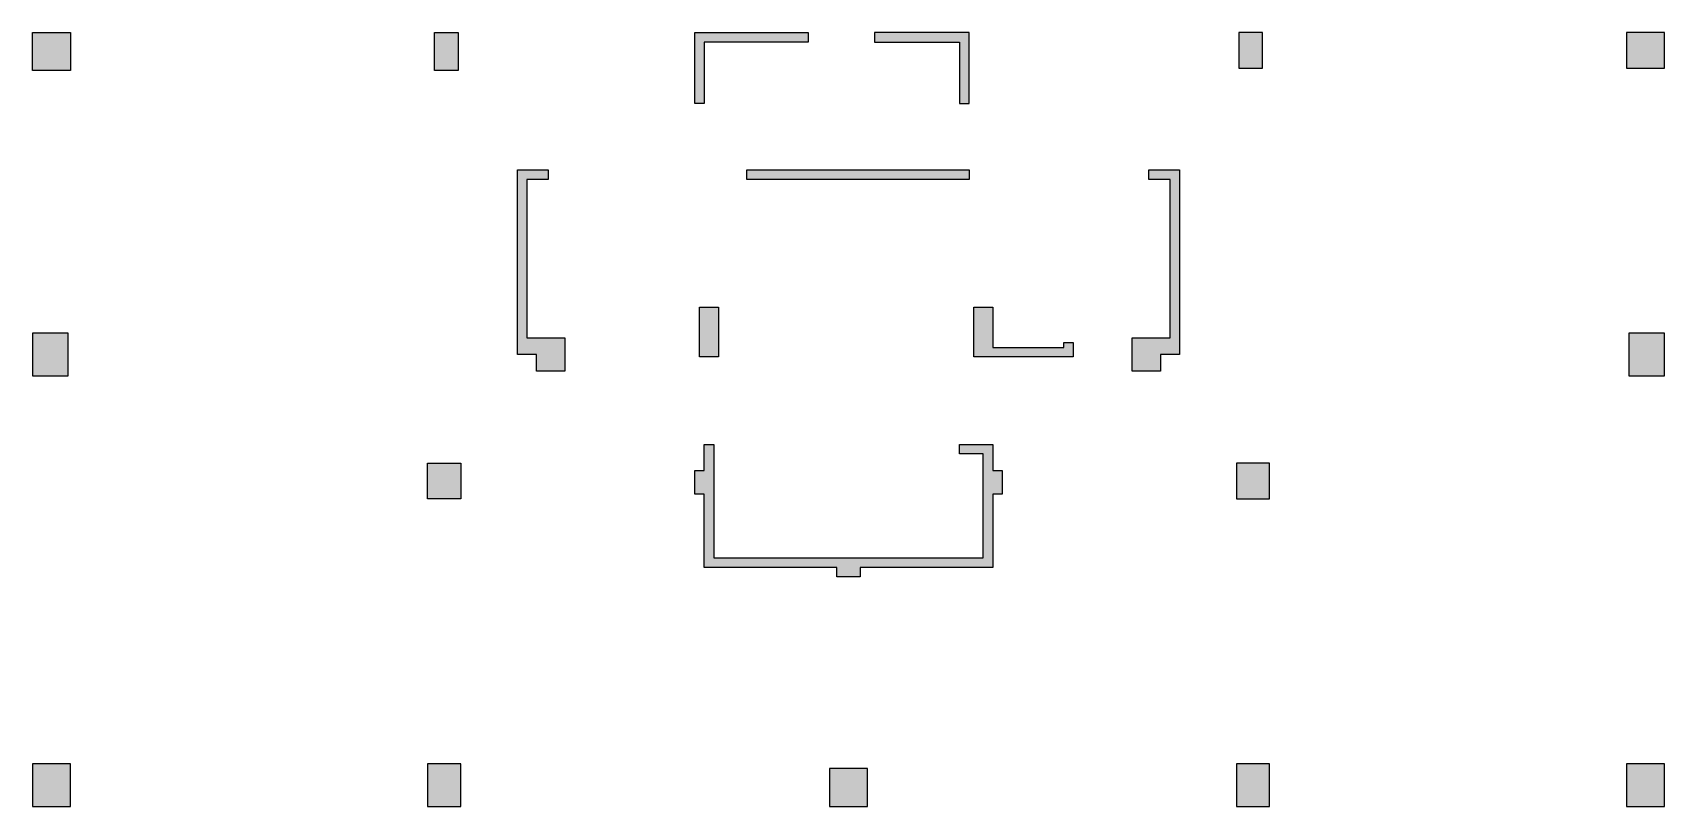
# Model space of a CAD drawing. Header units: millimetres. Extents: x 148770 to 183270, y 130631 to 146981.
import ezdxf

# ---------------------------------------------------------------- set-up
doc = ezdxf.new("R2010")
doc.units = ezdxf.units.MM
doc.header["$LTSCALE"] = 1000
doc.layers.add('S-COLU-HATCH', color=30, linetype='Continuous')
doc.layers.add('S-COLU-LINE1', color=6, linetype='Continuous')

msp = doc.modelspace()

# ---------------------------------------------------------------- hatches: boundary and pattern name
at = {"layer": 'S-COLU-HATCH'}
h = msp.add_hatch(color=0, dxfattribs=at)
h.dxf.hatch_style = 1
h.paths.add_polyline_path([(149570, 146181), (148770, 146181), (148770, 146981), (149570, 146981)])
h = msp.add_hatch(color=0, dxfattribs=at)
h.dxf.hatch_style = 1
h.paths.add_polyline_path([(157770, 146181), (157270, 146181), (157270, 146981), (157770, 146981)])
h = msp.add_hatch(color=0, dxfattribs=at)
h.dxf.hatch_style = 1
h.paths.add_polyline_path([(165170, 146781), (162970, 146781), (162970, 145481), (162770, 145481), (162770, 146981), (165170, 146981)])
h = msp.add_hatch(color=0, dxfattribs=at)
h.dxf.hatch_style = 1
h.paths.add_polyline_path([(168570, 146981), (166570, 146981), (166570, 146781), (168370, 146781), (168370, 145481), (168570, 145481)])
h = msp.add_hatch(color=0, dxfattribs=at)
h.dxf.hatch_style = 1
h.paths.add_polyline_path([(174270, 146231), (174770, 146231), (174770, 146981), (174270, 146981)])
h = msp.add_hatch(color=0, dxfattribs=at)
h.dxf.hatch_style = 1
h.paths.add_polyline_path([(182470, 146231), (183270, 146231), (183270, 146981), (182470, 146981)])
h = msp.add_hatch(color=0, dxfattribs=at)
h.dxf.hatch_style = 1
h.paths.add_polyline_path([(159020, 140181), (159020, 144081), (159670, 144081), (159670, 143881), (159220, 143881), (159220, 140531), (160020, 140531), (160020, 139831), (159420, 139831), (159420, 140181)])
h = msp.add_hatch(color=0, dxfattribs=at)
h.dxf.hatch_style = 1
h.paths.add_polyline_path([(163870, 143881), (163870, 144081), (168570, 144081), (168570, 143881)])
h = msp.add_hatch(color=0, dxfattribs=at)
h.dxf.hatch_style = 1
h.paths.add_polyline_path([(172020, 139831), (172020, 140531), (172820, 140531), (172820, 143881), (172370, 143881), (172370, 144081), (173020, 144081), (173020, 140181), (172620, 140181), (172620, 139831)])
h = msp.add_hatch(color=0, dxfattribs=at)
h.dxf.hatch_style = 1
h.paths.add_polyline_path([(163270, 140131), (162870, 140131), (162870, 141181), (163270, 141181)])
h = msp.add_hatch(color=0, dxfattribs=at)
h.dxf.hatch_style = 1
h.paths.add_polyline_path([(168770, 140131), (168670, 140131), (168670, 141181), (169070, 141181), (169070, 140331), (170570, 140331), (170570, 140431), (170770, 140431), (170770, 140131)])
h = msp.add_hatch(color=0, dxfattribs=at)
h.dxf.hatch_style = 1
h.paths.add_polyline_path([(148770, 139731), (149520, 139731), (149520, 140631), (148770, 140631)])
h = msp.add_hatch(color=0, dxfattribs=at)
h.dxf.hatch_style = 1
h.paths.add_polyline_path([(182520, 139731), (183270, 139731), (183270, 140631), (182520, 140631)])
h = msp.add_hatch(color=0, dxfattribs=at)
h.dxf.hatch_style = 1
h.paths.add_polyline_path([(163170, 135881), (168870, 135881), (168870, 138081), (168370, 138081), (168370, 138281), (169070, 138281), (169070, 137731), (169270, 137731), (169270, 137231), (169070, 137231), (169070, 135681), (166270, 135681), (166270, 135481), (165770, 135481), (165770, 135681), (162970, 135681), (162970, 137231), (162770, 137231), (162770, 137731), (162970, 137731), (162970, 138281), (163170, 138281)])
h = msp.add_hatch(color=0, dxfattribs=at)
h.dxf.hatch_style = 1
h.paths.add_polyline_path([(157820, 137131), (157120, 137131), (157120, 137881), (157820, 137881)])
h = msp.add_hatch(color=0, dxfattribs=at)
h.dxf.hatch_style = 1
h.paths.add_polyline_path([(174220, 137131), (174920, 137131), (174920, 137881), (174220, 137881)])
h = msp.add_hatch(color=0, dxfattribs=at)
h.dxf.hatch_style = 1
h.paths.add_polyline_path([(148770, 130631), (149570, 130631), (149570, 131531), (148770, 131531)])
h = msp.add_hatch(color=0, dxfattribs=at)
h.dxf.hatch_style = 1
h.paths.add_polyline_path([(157820, 130631), (157820, 131531), (157120, 131531), (157120, 130631)])
h = msp.add_hatch(color=0, dxfattribs=at)
h.dxf.hatch_style = 1
h.paths.add_polyline_path([(174920, 130631), (174920, 131531), (174220, 131531), (174220, 130631)])
h = msp.add_hatch(color=0, dxfattribs=at)
h.dxf.hatch_style = 1
h.paths.add_polyline_path([(182470, 130631), (183270, 130631), (183270, 131531), (182470, 131531)])
h = msp.add_hatch(color=0, dxfattribs=at)
h.dxf.hatch_style = 1
h.paths.add_polyline_path([(165620, 130631), (166420, 130631), (166420, 131431), (165620, 131431)])

# ---------------------------------------------------------------- linework, layer by layer
at = {"layer": 'S-COLU-LINE1', "linetype": 'ByBlock'}
for points in [[(149570, 146181), (148770, 146181), (148770, 146981), (149570, 146981)], [(157770, 146181), (157270, 146181), (157270, 146981), (157770, 146981)], [(174270, 146231), (174770, 146231), (174770, 146981), (174270, 146981)], [(182470, 146231), (183270, 146231), (183270, 146981), (182470, 146981)], [(159020, 140181), (159020, 144081), (159670, 144081), (159670, 143881), (159220, 143881), (159220, 140531), (160020, 140531), (160020, 139831), (159420, 139831), (159420, 140181)], [(163870, 143881), (163870, 144081), (168570, 144081), (168570, 143881)], [(172020, 139831), (172020, 140531), (172820, 140531), (172820, 143881), (172370, 143881), (172370, 144081), (173020, 144081), (173020, 140181), (172620, 140181), (172620, 139831)], [(163270, 140131), (162870, 140131), (162870, 141181), (163270, 141181)], [(148770, 139731), (149520, 139731), (149520, 140631), (148770, 140631)], [(182520, 139731), (183270, 139731), (183270, 140631), (182520, 140631)], [(163170, 135881), (168870, 135881), (168870, 138081), (168370, 138081), (168370, 138281), (169070, 138281), (169070, 137731), (169270, 137731), (169270, 137231), (169070, 137231), (169070, 135681), (166270, 135681), (166270, 135481), (165770, 135481), (165770, 135681), (162970, 135681), (162970, 137231), (162770, 137231), (162770, 137731), (162970, 137731), (162970, 138281), (163170, 138281)], [(157820, 137131), (157120, 137131), (157120, 137881), (157820, 137881)], [(174220, 137131), (174920, 137131), (174920, 137881), (174220, 137881)], [(148770, 130631), (149570, 130631), (149570, 131531), (148770, 131531)], [(157820, 130631), (157820, 131531), (157120, 131531), (157120, 130631)], [(174920, 130631), (174920, 131531), (174220, 131531), (174220, 130631)], [(182470, 130631), (183270, 130631), (183270, 131531), (182470, 131531)], [(165620, 130631), (166420, 130631), (166420, 131431), (165620, 131431)]]:
    msp.add_lwpolyline(points, close=True, dxfattribs=at)
for points in [[(165170, 146781), (162970, 146781), (162970, 145481), (162970, 145481), (162970, 145481), (162970, 145481), (162770, 145481), (162770, 146981), (162770, 146981), (165170, 146981), (165170, 146781)], [(168570, 146981), (168570, 146981), (166570, 146981), (166570, 146781), (168370, 146781), (168370, 145481), (168370, 145481), (168370, 145481), (168570, 145481), (168570, 145481), (168570, 145481), (168570, 146981)], [(168770, 140131), (168670, 140131), (168670, 141181), (169070, 141181), (169070, 140331), (170570, 140331), (170570, 140431), (170770, 140431), (170770, 140131), (168770, 140131)]]:
    msp.add_lwpolyline(points, dxfattribs=at)

doc.saveas('drawing.dxf')
